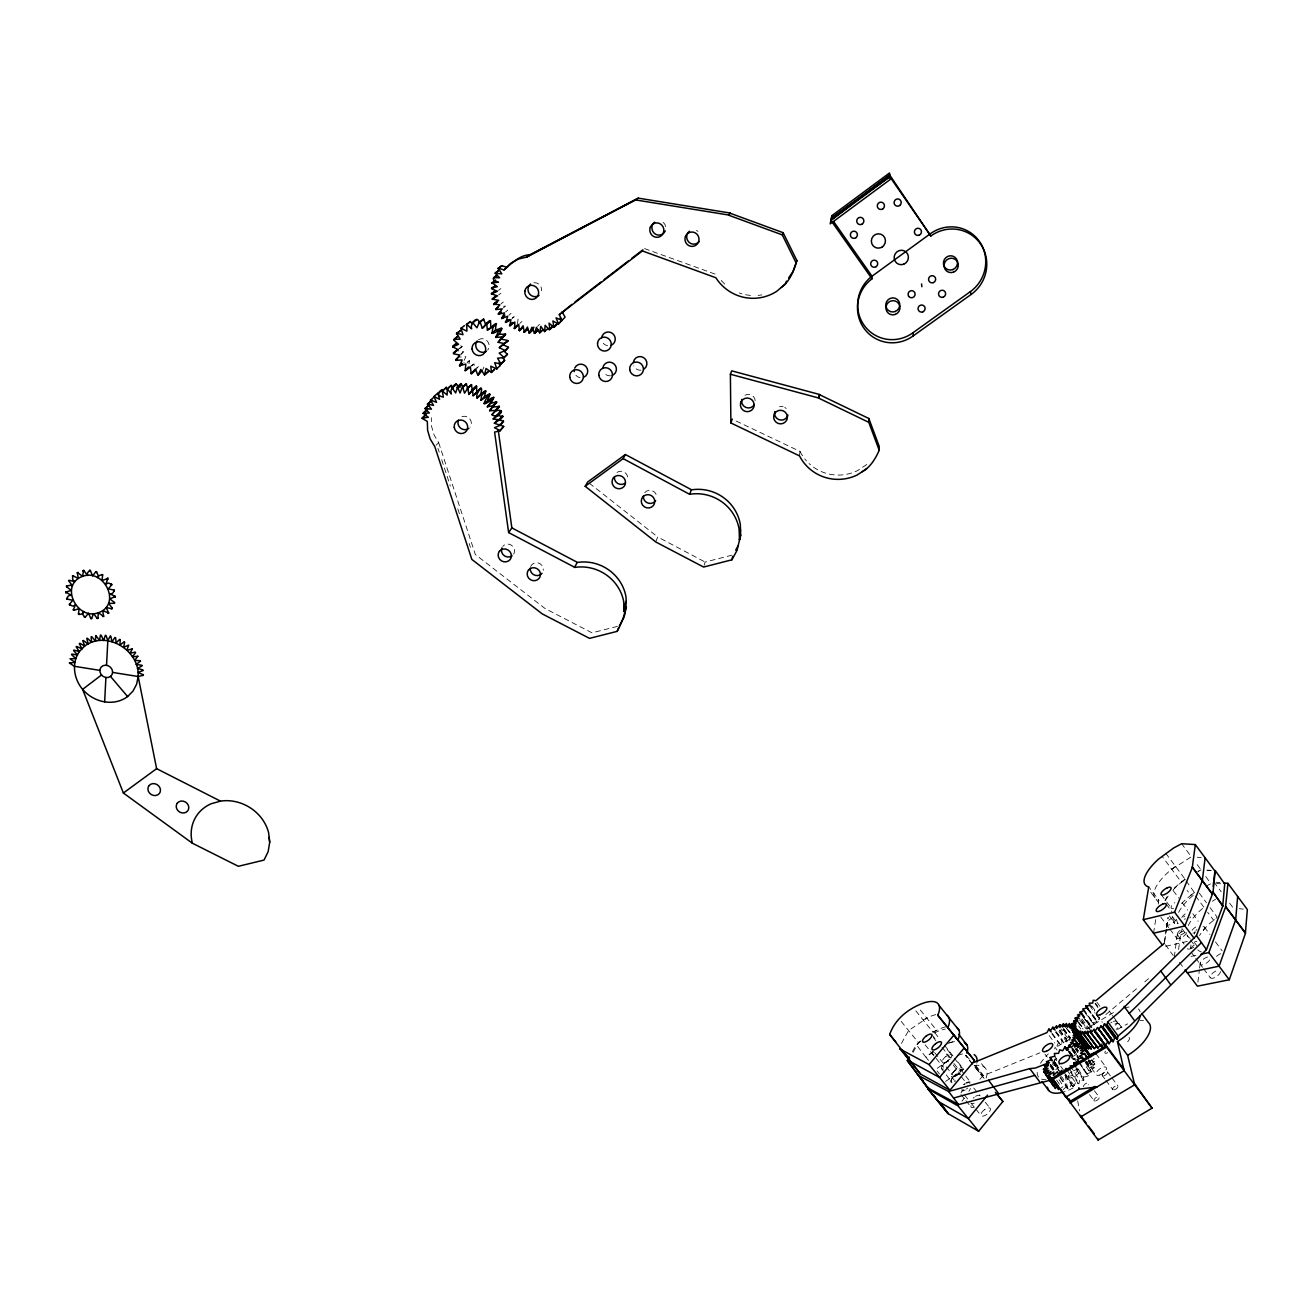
<?xml version="1.0" encoding="UTF-8"?>
<svg xmlns="http://www.w3.org/2000/svg" width="1313" height="1313" viewBox="0 0 1313 1313"><rect width="100%" height="100%" fill="white"/><g stroke="black" fill="none" stroke-linecap="round" stroke-linejoin="round"><path stroke-width="0.75" stroke-dasharray="5 3.75" d="M1079.795 1012.126L1089.806 1026.044L1094.189 1024.435L1083.143 1008.827M1197.899 982.157L1199.36 970.094M1199.606 968.075L1200.591 960.033M1190.448 948.872L1190.973 944.884M1174.282 957.046L1177.728 931.229M517.437 323.72L518.077 319.075M1178.582 949.496L1181.355 929.735M1164.664 941.29L1166.354 929.489M1166.633 927.52L1168.045 917.689M1058.885 1068.011L1054.093 1062.02L1055.045 1058.688L1059.575 1064.761M1164.286 942.8L1166.371 929.095M1166.666 927.126L1168.16 917.327M1153.52 933.215L1155.703 919.625M1158.214 904.099L1158.837 900.209L1148.891 886.964M799.42 455.545L800.093 451.459L732.178 419.159M468.954 363.816L469.512 360.78L463.768 362.782M1067.009 1070.013L1075.56 1082.782L1078.892 1083.717L1079.746 1080.205L1071.211 1067.42M1085.851 1061.281L1090.085 1067.65L1094.123 1067.797L1088.887 1070.686L1084.636 1064.301M1092.695 1060.838L1094.894 1064.301M1081.338 1065.943L1086.655 1073.936L1091.842 1071.95L1085.556 1062.053M1078.203 1069.192L1083.537 1077.185L1088.51 1076.004L1078.958 1061.429M704.113 565.378L705.114 562.046L733.146 554.874M655.778 541.744L657.698 536.968L705.114 562.046M1093.023 1022.614L1096.913 1021.859L1095.813 1019.938L1099.638 1019.265L1099.178 1017.115M481.904 371.694L484.382 366.081M1056.916 1045.952L1058.655 1042.473L1060.215 1044.377L1062.398 1040.7L1063.53 1042.801L1066.468 1039.059L1066.648 1041.833L1070.079 1037.943M464.129 360.369L465.902 356.676L459.747 357.087M1063.94 1072.114L1073.476 1086.606L1075.56 1082.782M1083.537 1077.185L1083.865 1080.222L1079.746 1080.205M913.093 1052.386L918.427 1042.653L921.266 1040.356M901.424 1043.441L908.596 1030.524L926.863 1018.166M912.305 1051.762L916.31 1044.721L923.531 1039.141M513.564 554.184L514.105 553.265A6.696 6.352 34.9 0 0 502.698 546.454M1054.552 1061.741L1059.099 1067.814M530.682 566.51L531.519 565.082A6.663 6.335 32.2 0 1 543.319 570.252M1060.707 1076.397C1066.058 1078.121 1065.762 1096.388 1071.244 1084.735L1062.693 1071.982M475.224 370.332L479.081 365.638L476.701 367.87M961.904 1101.197L964.481 1098.062M979.925 1079.319L982.501 1076.2L974.016 1065.811M1050.433 1064.416L1055.209 1070.292M1091.267 1060.543L1089.15 1063.054L1094.336 1061.249L1090.184 1065.056L1088.05 1061.872M460.715 354.871L463.391 351.818L457.269 350.587M436.08 445.288L438.673 442.629L434.094 434.964L431.583 426.462L431.304 417.715M537.46 326.379L539.495 324.393M1214.312 919.576L1213.606 920.265L1207.599 912.207M1188.265 925.567A36.862 14.738 -34.8 0 1 1200.443 910.286L1204.71 906.676M1171.77 869.288L1191.383 856.815L1181.667 843.717M1063.103 1089.659L1067.124 1085.949M519.817 323.441L521.95 321.472M471.597 366.048L474.009 363.832L474.272 366.951M1050.515 1064.351L1054.749 1070.555L1050.055 1064.449M1054.421 1061.872L1058.967 1067.961M467.067 362.962L469.512 360.78M512.004 318.632L514.204 316.696L510.839 318.583M508.804 315.301L511.02 313.38M460.912 353.968L463.391 351.818M505.603 311.969L507.836 310.065M973.146 1098.144L974.295 1097.159M459.681 348.634L462.176 346.534L457.909 344.433M966.483 1089.051L967.648 1088.067M1105.891 1014.506L1138.535 987.081M1144.755 981.861L1150.959 976.642M503.306 307.948L505.554 306.06L501.484 306.553M501.024 303.91L503.289 302.039M1175.447 866.285L1168.193 872.209A36.994 13.967 -35.1 0 0 1158.657 900.193L1158.837 900.209M1165.731 853.237L1185.147 879.3L1177.892 885.208A36.945 14.213 -35 0 0 1171.787 891.412M1193.172 895.417L1190.793 897.353A36.912 14.492 -34.9 0 0 1178.549 912.601M963.529 1084.719L964.71 1083.767M933.166 1051.697L926.075 1057.408L928.521 1060.412M937.252 1068.306L950.349 1059L944.26 1051.45M945.557 1081.436L963.758 1069.274L956.471 1060.248M498.595 294.982L500.877 293.16M1184.983 879.234L1177.695 885.011A36.977 13.639 -33.7 0 0 1173.838 888.622M1186.164 880.892L1194.387 892.495L1187.116 898.273A36.912 13.885 -33.6 0 0 1181.011 904.296M498.546 290.386L500.827 288.597M1185.147 879.3L1181.47 882.303L1162.038 856.24M932.969 1051.516L925.763 1057.08L916.31 1044.721M1194.387 892.495L1190.694 895.417L1187.165 890.444M1058.82 1089.642L1063.481 1086.311L1058.147 1078.367M1073.476 1086.606L1071.244 1084.735M469.036 367.295L474.009 363.832M1090.085 1067.65L1094.812 1064.4L1091.628 1059.607M1081.961 1013.259L1092.055 1027.045L1087.345 1029.015L1078.383 1016.869M866.777 464.49L857.487 470.645A42.952 42.508 -12.9 0 1 809.054 463.555M1212.408 901.276L1215.575 899.192M458.795 348.733L462.176 346.534M1069.34 1039.24L1060.658 1044.492A30.396 13.13 -36.4 0 0 1054.208 1048.874M1086.704 1028.703L1111.011 1013.981A30.642 13.294 -35.6 0 1 1114.376 1012.06M1072.409 1056.752L1077.612 1053.617M1117.511 1029.523L1120.99 1027.423A30.593 13.507 -35.6 0 1 1127.703 1023.894M1201.083 869.879L1197.866 871.553L1201.083 869.879L1196.241 863.347M915.785 1010.829L932.969 1032.133L936.661 1030.344L919.461 1009.008M1205.941 886.242L1210.783 883.747M923.154 1019.971L930.441 1016.41A35.566 14.066 -39.2 0 1 937.088 1014.309M932.969 1032.133L940.256 1028.604A35.5 14.295 -39.2 0 1 946.919 1026.536M963.758 1069.274L960.049 1071.031L953.993 1063.514M1191.072 948.593L1192.417 947.953A6.056 2.363 -33.9 0 0 1193.763 947.133M1220.696 953.698L1219.383 954.321A5.974 2.478 -35 0 0 1215.805 957.095M934.085 1033.003L938.516 1031.05A35.517 14.279 -37.5 0 1 945.294 1029.08M974.722 1065.434L983.421 1075.61L1039.962 1052.796M617.422 626.383L591.999 632.833L545.092 608.543L475.355 554.529L438.673 442.629M1165.665 946.279L1187.297 941.437M1090.184 1065.056L1094.812 1064.022M1191.055 956.389L1198.982 954.682M1078.465 1083.898L1068.815 1069.504M1072.984 1086.787L1063.317 1072.393M1207.139 870.142L1211.177 870.322M1216.593 883.534L1220.663 883.747M1197.275 857.241L1201.198 857.537M1207.008 870.371L1210.947 870.7M1215.986 882.254L1219.974 882.615M1239.291 908.678L1243.313 909.121M1088.887 1070.686L1091.973 1071.703M644.486 248.584L715.224 274.138M1092.055 1027.045L1089.823 1026.044L1079.729 1012.29M1092.662 1023.057L1082.569 1009.27M589.324 483.217L657.698 536.968M1086.655 1073.936L1088.575 1075.839M966.007 1055.258L969.749 1059.624M972.802 1064.318L965.531 1055.422L985.374 1080.09M984.094 1078.318L975.575 1067.567A35.385 14.755 -39.2 0 0 976.806 1063.743M925.14 1044.82L942.964 1066.829M964.464 1095.058L968.305 1099.785M970.849 1102.936L974.673 1107.647M975.936 1109.222L981.024 1115.492M960.952 1094.566L964.727 1099.227M965.991 1100.77L971.013 1106.974M901.21 1021.399L918.427 1042.653M937.055 1070.948L939.484 1073.936M944.31 1045.148L954.042 1057.244M947.133 1049.382L951.712 1055.061M954.272 1058.245L961.969 1067.781M931.82 1034.66L935.644 1039.404M942.012 1047.282L950.891 1058.294M973.786 1088.034L980.155 1095.912M985.226 1102.214L990.314 1108.5M961.313 1076.726L966.352 1082.962M934.626 1052.566L944.933 1065.303M946.23 1066.895L952.647 1074.838M981.484 1063.711L986.408 1069.816M951.301 1076.414L955.011 1081.272M941.388 1068.519L945.065 1073.312M946.279 1074.92L951.17 1081.321M934.856 1032.74L939.583 1038.944M960.788 1069.553L964.481 1074.411M965.728 1076.036L970.652 1082.519M933.461 1037.582L935.824 1040.684M953.189 1064.941L960.509 1074.543M976.019 1065.861L983.421 1075.61M1179.451 962.363L1183.949 968.338M1089.478 1094.648L1094.123 1100.819M1065.992 1074.723L1075.117 1086.819A30.33 13.343 -36.4 0 1 1061.905 1092.449M1181.913 928.554L1188.035 936.727M1190.481 939.993L1194.157 944.868M1150.861 892.331L1158.558 902.573M1191.301 952.368L1194.666 956.849M1195.798 958.342L1202.527 967.304M1203.644 968.797L1210.356 977.725M1160.807 917.098L1168.734 927.651M1169.867 929.161L1176.661 938.171M1094.451 1090.808L1099.096 1096.979M1173.198 890.641L1178.795 898.141M1182.143 902.622L1187.723 910.073M1161.119 894.563L1165.599 900.537M1166.715 902.031L1171.196 908.005M1166.223 904.083L1171.885 911.649M1194.206 942.176L1197.883 947.083M1095.928 1053.666L1106.17 1067.371M1107.384 1071.851L1110.864 1076.512M1112.029 1078.055L1117.823 1085.818M1102.395 1075.708L1104.725 1078.81M1105.874 1080.353L1112.85 1089.659M1086.146 1061.216L1096.421 1074.904M1050.581 1066.008L1053.978 1070.555M1195.569 896.057L1204.005 907.381M1204.431 927.126L1209.979 934.544M1215.51 941.963L1222.14 950.825M1054.799 1047.019L1057.031 1050.023M1060.707 1066.287L1064.104 1070.834M1054.093 1062.02L1058.639 1068.109M1052.813 1062.348L1060.74 1072.967M1044.935 1054.158L1047.167 1057.146M1199.245 893.07L1206.466 902.77M1210.061 907.611L1217.266 917.278L1210.061 923.17A36.797 14.968 -34.8 0 0 1199.508 935.562M1059.837 1030.147L1066.566 1039.075M1059.607 1030.229L1066.583 1039.223M1059.525 1030.295L1066.074 1039.272M1073.378 1049.497L1077.907 1055.586M1071.9 1048.414L1078.679 1057.539M1058.902 1031.394L1066.648 1041.833M1071.917 1049.99L1078.679 1059.099M1056.21 1031.657L1062.824 1040.569M1055.701 1031.87L1062.315 1040.782M1055.8 1032.379L1063.53 1042.801M1069.57 1051.188L1075.216 1058.902M1069.504 1051.368L1075.035 1059.115M1069.192 1051.615L1076.709 1061.84M1052.353 1033.479L1060.215 1044.377M1051.828 1033.758L1058.442 1042.653M1049.185 1035.563L1054.7 1042.982M1214 882.073L1221.221 891.806M1229.641 903.147L1233.235 908.005M1119.004 1023.795L1122.369 1028.342M1115.443 1019.955L1120.99 1027.423M1067.879 1029.769L1070.095 1032.74L1066.616 1028.358M1066.369 1028.309L1069.849 1032.888M1063.645 1028.621L1070.292 1037.582M1063.546 1029.031L1070.21 1037.992M1063.563 1029.162L1070.193 1038.107L1069.783 1040.864L1060.92 1028.932M1063.12 1029.179L1069.734 1038.107M1062.956 1029.359L1069.586 1038.288M1076.512 1048.234L1078.794 1051.27M1075.019 1048.759L1078.383 1053.305M1078.662 1025.995L1080.911 1029.064M1087.295 1007.399L1096.24 1019.61M1088.165 1009.057L1095.912 1019.807M1088.034 1009.188L1095.846 1020.103M1086.819 1008.072L1096.913 1021.859M1082.962 1008.876L1094.189 1024.435M1081.223 1013.423L1090.184 1025.65M1081.059 1013.521L1090.102 1025.683M1082.06 1018.937L1089.921 1029.655M1080.927 1019.528L1087.656 1028.703M1079.516 1019.856L1086.278 1029.064M1078.843 1022.482L1083.34 1028.604M1078.761 1022.532L1083.176 1028.719M1077.415 1021.301L1083.061 1028.998M1109.058 1010.797L1111.323 1013.899M1112.456 1015.458L1116.969 1021.662A6.138 2.462 -35.2 0 1 1115.492 1025.256M1096.946 1002.262L1100.294 1006.858M1095.518 1003.263L1097.75 1006.316M1095.009 1003.624L1098.357 1008.203M1091.825 1006.037L1095.19 1010.616M1089.134 1003.362L1094.714 1011.01M1096.634 1014.604L1102.296 1022.351M1089.56 1005.495L1095.157 1013.16M1096.273 1014.686L1099.638 1019.265M1165.484 944.786L1173.182 955.519M1172.099 916.277L1177.449 923.778M1169.423 915.932L1174.741 923.384A36.912 13.885 -33.6 0 1 1173.362 917.196M1177.482 934.807L1184.063 944.031M1192.828 913.667L1198.26 921.283M1205.794 876.542L1210.504 883.189M1056.67 1080.107L1060.953 1086.475M1054.815 1056.292L1056.932 1059.443M1051.713 1059.476L1059.115 1070.505M1053.092 1062.365L1058.36 1070.21M1060.641 1077.415L1068.142 1088.592M1060.051 1077.596L1067.551 1088.756M1050.023 1066.008L1053.19 1070.719M1066.944 1048.808L1074.313 1059.837M1068.405 1051.615L1073.657 1059.476M1069.914 1055.028L1073.066 1059.755M1074.543 1065.483L1084.177 1079.893M1076.135 1069.11L1083.635 1080.32M1069.406 1069.127L1079.056 1083.537M1088.772 1059.624L1094.139 1067.666M1088.592 1060.067L1093.91 1068.043M1085.244 1062.512L1091.645 1072.114M1075.692 1048.71L1077.809 1051.877M1072.688 1048.037L1077.94 1055.915M1072.114 1048.217L1078.416 1057.671M1072.065 1049.153L1077.333 1057.047M1078.515 1061.889L1088.132 1076.299M800.093 451.459L800.208 451.803A42.952 42.508 -12.9 0 0 806.461 460.912M437.968 448.389L439.215 452.164M441.693 459.714L450.359 486.138M457.843 508.935L460.371 516.616M469.184 543.516L470.448 547.357M1077.694 1100.868L1079.549 1110.913M1065.204 1075.199L1068.011 1091.087M580.116 377.652A6.893 6.663 51.4 0 1 574.749 373.368M610.512 375.781A6.893 6.696 51.9 0 1 604.259 372.99M607.542 345.664A6.942 6.729 56.3 0 1 602.158 341.331M640.957 370.184A6.893 6.729 53.3 0 1 633.834 365.818M1173.527 908.383A6.007 2.314 -35.3 0 1 1171.098 907.004A6.007 2.314 -35.3 0 1 1174.84 902.638M1165.567 900.406A36.945 14.213 -35 0 1 1169.276 894.498M1190.563 916.95A5.991 2.363 -35.2 0 1 1189.742 917.984M1183.637 916.983A5.991 2.363 -35.2 0 1 1184.868 916.031M1186.575 932.722A6.056 2.413 -35.4 0 1 1181.585 937.58L1180.256 938.221A6.056 2.413 -35.4 0 1 1176.546 937.137A6.056 2.413 -35.4 0 1 1181.651 931.853L1182.98 931.229A6.056 2.413 -35.4 0 1 1185.262 930.704M1176.399 919.166A6.073 2.38 -35.4 0 1 1171.393 924.007L1170.064 924.647A6.073 2.38 -35.4 0 1 1166.371 923.613A6.073 2.38 -35.4 0 1 1171.508 918.345L1172.837 917.705A6.073 2.38 -35.4 0 1 1174.068 917.295M1190.185 938.352A36.862 14.738 -34.8 0 1 1186.542 933.116M1201.379 951.974A36.797 14.968 -34.8 0 1 1197.817 949.759M1220.466 971.538A6.04 2.544 -35.1 0 1 1215.362 977.249L1214.033 977.873A6.04 2.544 -35.1 0 1 1210.209 976.659A6.04 2.544 -35.1 0 1 1215.264 971.357L1216.593 970.734A6.04 2.544 -35.1 0 1 1217.84 970.373M1209.733 959.934A6.04 2.511 -35.2 0 1 1205.268 963.808L1203.939 964.431A6.04 2.511 -35.2 0 1 1200.148 963.266A6.04 2.511 -35.2 0 1 1205.219 957.965L1206.549 957.341A6.04 2.511 -35.2 0 1 1209.683 957.013M1203.102 926.584A5.991 2.396 -35.1 0 1 1204.448 928.586A5.991 2.396 -35.1 0 1 1200.853 932.558M1194.617 933.97A5.991 2.396 -35.1 0 1 1195.109 931.557M1195.913 930.523A5.991 2.396 -35.1 0 1 1196.964 929.506M1178.237 923.663A36.912 14.492 -34.9 0 1 1176.776 920.085M1190.694 948.396A6.056 2.462 -35.2 0 1 1195.142 944.523M933.953 1054.864A5.794 2.347 -39.1 0 1 933.379 1051.746M974.328 1107.204A5.761 2.495 -39.2 0 1 972.277 1103.314M970.274 1088.329A5.761 2.462 -39.2 0 1 968.846 1091.3M961.001 1092.99A5.761 2.462 -39.2 0 1 963.233 1089.872M974.065 1065.647A35.32 14.985 -39.3 0 1 985.489 1079.877M957.653 1055.521A35.385 14.755 -39.2 0 1 964.333 1053.551M974.213 1103.15A5.843 2.528 -39.2 0 1 971.325 1103.412M975.543 1096.339A5.843 2.528 -39.2 0 1 979.679 1095.452M952.04 1082.749A5.777 2.429 -39.2 0 1 953.172 1077.431L954.321 1076.463A5.777 2.429 -39.2 0 1 960.049 1075.166M965.236 1089.888A5.859 2.495 -39.2 0 1 961.855 1090.972M964.119 1084.571A5.859 2.495 -39.2 0 1 965.367 1083.75M966.598 1083.127A5.859 2.495 -39.2 0 1 969.962 1083.291M947.904 1043.425A35.451 14.541 -39.2 0 1 954.567 1041.422M943.571 1069.028A5.794 2.38 -37.5 0 1 943.768 1063.973L944.933 1063.021A5.794 2.38 -37.5 0 1 948.56 1061.249M949.726 1042.85A35.451 14.509 -37.5 0 1 954.764 1041.537M963.43 1089.921A5.859 2.478 -37.4 0 1 961.658 1089.823M965.974 1082.946A5.859 2.478 -37.4 0 1 970.176 1082.076M955.766 1080.878A5.777 2.413 -37.5 0 1 954.518 1081.485M951.63 1081.748A5.777 2.413 -37.5 0 1 953.517 1076.742L954.682 1075.79A5.777 2.413 -37.5 0 1 960.049 1074.116M1056.538 1064.794A6.073 2.675 -36.2 0 1 1053.157 1062.036M1053.945 1060.953A6.073 2.675 -36.2 0 1 1056.194 1058.885M1189.808 948.987A6.056 2.363 -33.9 0 1 1187.362 948.626M1194.928 941.47A6.056 2.363 -33.9 0 1 1196.849 941.437M1195.273 932.509A5.991 2.298 -33.8 0 1 1192.959 933.067M1192.089 930.31A5.991 2.298 -33.8 0 1 1196.488 926.584M1113.408 1021.514A6.138 2.462 -35.2 0 1 1116.986 1021.662M1110.716 1022.942A6.138 2.462 -35.2 0 1 1112.062 1022.121M1164.959 900.554A36.977 13.639 -33.7 0 1 1166.994 896.91M1185.114 932.312A6.073 2.314 -34 0 1 1182.521 934.085L1181.158 934.725A6.073 2.314 -34 0 1 1177.334 933.838A6.073 2.314 -34 0 1 1182.455 928.701M1185.491 918.788A6.007 2.265 -33.9 0 1 1184.244 919.198M1181.831 917.541A6.007 2.265 -33.9 0 1 1186.755 912.912M1083.488 1086.59A3.151 1.411 -36.3 0 1 1086.901 1083.012A3.151 1.411 -36.3 0 1 1088.231 1084.932M1046.018 1079.713A30.396 13.13 -36.4 0 1 1041.554 1079.089M1038.567 1077.07A30.396 13.13 -36.4 0 1 1037.664 1069.57M1040.536 1063.284A30.396 13.13 -36.4 0 1 1048.316 1053.896M1107.745 1052.632A3.053 1.346 -35.8 0 1 1104.922 1052.944A3.053 1.346 -35.8 0 1 1106.465 1050.269M1124.24 1008.007A30.642 13.294 -35.6 0 1 1130.099 1006.923M1138.338 1008.909A30.642 13.294 -35.6 0 1 1140.144 1011.896M1140.094 1020.464A30.593 13.507 -35.6 0 1 1143.475 1020.546M1087.312 1062.135A3.036 1.346 -36.1 0 0 1086.704 1063.596L1086.852 1063.924A3.036 1.346 -36.1 0 0 1089.839 1063.349A3.036 1.346 -36.1 0 0 1091.858 1060.592L1091.71 1060.264A6.188 2.708 -36.1 0 1 1087.755 1061.708M1088.411 1061.085A3.036 1.346 -36.1 0 1 1089.741 1060.297M1078.055 1050.597A3.053 1.313 -36.2 0 1 1076.726 1050.433L1076.594 1050.137A3.053 1.313 -36.2 0 1 1077.202 1048.644M1077.596 1068.273A6.073 2.659 -36.4 0 1 1073.968 1074.411A6.073 2.659 -36.4 0 1 1067.699 1075.035M1129.098 1037.418A6.122 2.692 -35.6 0 1 1124.913 1043.95M1114.901 1024.058A6.122 2.659 -35.6 0 1 1119.349 1024.419A6.122 2.659 -35.6 0 1 1116.116 1029.408M1094.156 1058.36A6.188 2.708 -36.1 0 1 1092.958 1059.41M1055.75 1069.849A30.33 13.343 -36.4 0 1 1058.344 1067.19M1073.279 1070.817A6.237 2.856 -33 0 1 1079.023 1072.409A6.237 2.856 -33 0 1 1070.062 1077.94A6.237 2.856 -33 0 1 1071.9 1071.671M943.407 1067.256A5.794 2.38 -39.1 0 1 945.294 1062.168L946.443 1061.199A5.794 2.38 -39.1 0 1 950.021 1059.361M779.577 406.751A6.844 6.795 18.8 0 1 783.122 406.751M784.764 407.44A6.844 6.795 18.8 0 1 786.192 408.524M744.963 395.262A6.86 6.795 38.9 0 1 755.254 401.187M644.749 492.67A6.746 6.549 31.2 0 1 656.664 497.939M616.979 472.434A6.778 6.565 35.8 0 1 627.696 477.177M750.478 295.409A44.806 43.887 86.1 0 1 739.35 292.947M724.727 284.018A44.806 43.887 86.1 0 1 720.739 279.85M761.852 294.883A44.806 43.887 86.1 0 1 758.077 295.392M663.147 222.406A7.189 6.959 74.1 0 1 665.773 227.215M696.432 230.481A7.172 6.975 77.3 0 1 697.991 231.449M533.866 282.705A7.09 6.795 59.5 0 1 541.662 290.797M461.93 416.681A6.877 6.532 46.3 0 1 470.038 427.234M478.506 339.739A7.008 6.663 53.1 0 1 487.681 350.144M984.438 1109.715L983.289 1110.683A5.826 2.56 -39.2 0 0 981.221 1115.771A5.826 2.56 -39.2 0 0 986.9 1114.294L988.049 1113.309A5.826 2.56 -39.2 0 0 990.117 1108.238A5.826 2.56 -39.2 0 0 984.438 1109.715M945.902 1056.423L944.736 1057.425A5.876 2.413 -39.1 0 0 942.553 1062.398A5.876 2.413 -39.1 0 0 948.167 1060.773L949.348 1059.788A5.876 2.413 -39.1 0 0 951.531 1054.815A5.876 2.413 -39.1 0 0 945.902 1056.423M956.159 1069.127L954.994 1070.111A5.859 2.445 -39.1 0 0 952.844 1075.101A5.859 2.445 -39.1 0 0 958.474 1073.525L959.639 1072.54A5.859 2.445 -39.1 0 0 961.789 1067.535A5.859 2.445 -39.1 0 0 956.159 1069.127M954.863 1070.834L953.665 1071.785A5.859 2.445 -37.4 0 0 951.498 1076.676A5.859 2.445 -37.4 0 0 957.226 1075.15L958.424 1074.182A5.859 2.445 -37.4 0 0 960.591 1069.307A5.859 2.445 -37.4 0 0 954.863 1070.834M1114.294 1089.839A3.151 1.444 -36 0 0 1118.003 1086.146A3.151 1.444 -36 0 0 1113.719 1087.23A3.151 1.444 -36 0 0 1114.294 1089.839M1103.839 1075.872A3.168 1.411 -36 0 0 1107.565 1072.179A3.168 1.411 -36 0 0 1103.281 1073.295A3.168 1.411 -36 0 0 1103.839 1075.872M1095.551 1101A3.151 1.428 -36.3 0 0 1099.26 1097.323A3.151 1.428 -36.3 0 0 1095.009 1098.39A3.151 1.428 -36.3 0 0 1095.551 1101M1099.227 1075.216A6.171 2.757 -36.1 0 0 1106.498 1068.011A6.171 2.757 -36.1 0 0 1098.144 1070.21A6.171 2.757 -36.1 0 0 1099.227 1075.216"/><path stroke-width="1.5" d="M930.819 235.995L889.689 175.023L831.31 218.253L889.837 176.713L930.819 235.995A36.403 35.353 -57.4 0 1 980.516 243.906A36.403 35.353 -57.4 0 1 971.193 294.407L913.372 335.783A35.763 35.123 -57.8 0 1 864.184 328.545A35.763 35.123 -57.8 0 1 871.98 278.816L872.013 276.222L833.64 221.569M868.779 422.326L868.829 418.502L819.361 394.606L818.852 398.216L868.779 422.326L879.201 450.293C875.492 458.697 870.273 467.428 861.935 471.859M740.696 535.113L737.036 550.377L731.883 559.814L703.62 567.052L655.86 542.023L585.171 486.286L587.732 481.953L625.382 454.528L691.623 489.831A42.098 40.933 22.2 0 1 740.302 524.363L740.696 535.113L739.498 539.889L740.499 529.648M1117.429 1038.796L1114.655 1038.058L1104.331 1023.943L1102.969 1027.291L1100.901 1026.027L1098.653 1029.622M76.138 646.784L79.322 651.625C71.329 663.114 73.807 679.051 82.621 689.358L123.373 793.019L192.404 843.241A40.358 35.878 30.2 0 1 211.229 803.72L220.814 801.061A40.358 35.878 30.2 0 1 268.591 832.639L269.707 842.322L268.147 851.677L264.028 860.081L238.375 866.301L192.404 843.241M79.83 643.239L84.705 646.045C106.353 629.912 139.867 650.296 138.16 676.507L156.624 768.663L220.486 801.143M82.817 640.81L84.705 646.045L79.322 651.625L73.905 650.05M86.839 638.397L88.152 644.125L83.31 640.449M95.685 635.952L95.521 641.286L91.697 636.608M106.025 635.476L107.83 640.629L106.55 665.264M104.646 701.848L105.91 677.508M115.675 637.724L116.069 643.009L119.647 639.316M124.669 642.188L123.635 647.342L128.707 645.077L126.819 650.312L132.236 648.967M135.633 652.577L132.383 656.894L138.029 656.237M140.557 661.145L136.125 664.444L141.919 665.264M1086.081 1048.217L1075.839 1034.152L1078.728 1030.639L1074.264 1033.364L1084.522 1047.298L1074.034 1033.216L1077.563 1029.54L1072.869 1032.1M132.4 648.737L130.003 653.3L135.206 652.069M120.271 639.595L119.86 645.175L124.111 641.794M1091.513 1046.609L1088.411 1048.824L1078.071 1034.775L1080.681 1031.082L1075.823 1034.299L1086.196 1048.283M1072.852 1032.1L1076.397 1028.424L1071.868 1030.311L1076.102 1026.75L1071.572 1028.292L1075.807 1025.059L1071.753 1026.06L1076.397 1022.909L1072.442 1023.582L1076.988 1020.775L1073.591 1021.137L1078.4 1018.314L1075.183 1018.281L1079.811 1015.868L1077.464 1014.998L1081.961 1013.259L1079.86 1012.06L1084.095 1010.665L1082.7 1009.04L1086.819 1008.072L1085.753 1006.201L1089.56 1005.495L1089.33 1003.116L1092.695 1003.116L1093.204 1000.227L1095.83 1000.719L1164.385 943.259M1091.103 1048.972L1080.73 1034.907L1082.634 1031.542L1078.186 1034.841M1227.95 883.354L1225.603 906.594L1245.38 933.231L1247.35 909.564L1227.95 883.354L1223.962 882.976M458.368 387.68C456.727 378.554 448.882 390.306 451.377 393.982L447.241 388.845L447.142 395.016L442.284 390.995L443.367 397.15C429.663 394.277 450.868 384.315 437.902 393.572L439.592 399.283L433.947 396.493L436.556 402.352L430.434 400.038L433.536 405.405L427.496 403.944L431.435 409.196L425.035 408.425L429.351 412.988L423.246 413.332L428.333 417.239L422.08 418.256L427.332 421.473L427.611 430.319L430.155 438.887L434.784 446.617L471.843 559.42L542.203 613.877L589.521 638.364L617.143 631.372C623.019 620.704 627.384 608.411 625.874 596.184A41.589 39.62 27.2 0 0 577.49 562.424L511.857 527.892L498.251 430.237M83.146 570.597C83.687 573.732 84.36 564.951 82.621 576.341C59.052 584.662 76.86 620.786 98.377 612.744C122.043 604.456 104.187 568.184 82.621 576.341C75.35 570.63 78.025 573.962 77.976 572.353M1222.731 905.888L1224.717 883.977L1215.231 870.503L1213.048 892.2L1222.731 905.888L1213.048 892.2M1101.591 1046.789L1090.742 1032.871L1090.988 1030.098L1087.312 1033.971L1097.881 1047.905L1087.574 1033.823M1237.667 896.484L1235.681 919.757L1219.088 966.187L1187.329 972.802M97.884 618.308L96.932 618.095L97.835 618.407L98.377 612.744L103.694 616.454L102.693 610.66C113.706 614.845 106.09 612.039 108.158 613.434M423.311 413.447L427.365 409.229M437.869 393.03L434.357 396.181M66.684 598.515C68.407 600.32 65.601 594.773 71.378 595.363C63.172 590.555 67.16 592.475 65.814 592.754M68.571 580.707L72.412 585.729C68.752 584.236 66.11 587.42 66.421 585.943M73.282 609.839L74.185 610.184L73.282 609.856L75.465 604.768C72.248 608.493 69.179 602.634 69.638 605.08M72.297 576.079C74.513 575.209 70.196 579.41 74.808 581.643L68.933 580.264M517.256 325.378L514.598 328.562L518.733 324.426L519.406 330.728L523.083 325.755L524.33 332.304L527.449 327.085L529.27 333.157L531.946 327.232L534.572 333.354L536.443 327.38L539.725 332.829L540.775 326.346L544.632 331.615L545.125 325.296L549.326 329.711L549.917 329.12M78.911 614.599C78.009 612.794 81.849 616.733 83.572 611.415C80.585 615.551 86.707 617.077 84.409 617.225M89.547 570.236C92.107 570.63 85.837 571.319 87.495 575.471L83.835 570.482M85.312 617.176L84.36 616.847M90.663 618.341L91.631 618.423M96.604 571.664C94.339 571.155 100.051 574.634 97.507 577.654C99.164 573.6 104.269 575.488 102.069 574.438M491.932 414.629L495.346 410.92C508.492 407.769 496.79 419.536 491.932 414.629L496.035 410.395L489.634 410.723L493.311 405.651L487.336 406.817C495.805 396.083 495.51 394.294 484.12 403.583C486.86 405.372 500.466 390.207 489.733 401.269M489.634 410.723L496.642 401.926L490.783 403.157L487.336 406.817M493.064 407.046L499.285 406.406L495.346 410.92M501.385 411.691L493.163 418.945L499.383 419.881L494.394 423.262L500.286 425.281L494.492 427.693L500.269 430.697L494.591 432.108L508.64 532.586L574.864 567.397A41.95 39.932 27 0 1 623.691 601.436L624.282 611.973L623.987 606.622L626.17 601.338M107.879 579.23C104.843 581.889 110.981 571.615 105.647 584.367C109.521 580.609 111.507 586.386 111.621 584.088M502.813 416.631L496.56 415.187M1213.163 886.373L1214.902 871.028L1195.306 844.571L1181.667 843.717L1173.641 847.985L1158.46 859.162A37.059 13.721 -35.2 0 0 1148.727 886.948L1143.295 919.674L1162.563 945.212M495.017 286.086L491.522 288.105L497.348 286.661L492.145 282.837L498.464 282.229C484.776 279.374 504.701 271.069 493.327 278.143M497.414 301.875L493.639 304.107L498.677 300.365L492.227 299.151L497.463 295.885L491.489 293.866L497.397 291.273L491.538 288.729L495.034 286.103M492.162 283.46L495.707 280.161L492.03 283.034M505.817 322.456L507.688 316.269L501.664 318.468L504.471 312.921L498.464 314.168L502.19 308.883L495.904 309.573L499.892 304.829L493.639 304.107M495.165 291.437L491.522 293.521M493.622 277.601L499.596 277.798L495.264 273.252L499.022 270.199M497.085 301.432L493.639 304.337M490.159 401.827L493.54 397.872M493.606 398.085L490.783 403.157M509.149 319.519L505.817 322.456L510.905 319.601L509.854 325.821L514.827 322.013L514.598 328.562M518.75 330.334L522.623 327.725M1205.121 857.816L1202.331 880.629L1184.884 925.96L1153.52 933.215M78.435 614.189L79.141 608.576L73.791 610.381M477.029 398.02C474.929 393.752 484.727 380.852 480.574 394.442L477.029 398.02L485.761 390.946L484.431 396.756L480.919 400.35L481.773 394.277M571.828 304.403L559.272 314.71L562.161 320.454L556.088 317.861L558.468 324.081L552.904 320.979L553.938 327.265L549.015 323.146L549.966 329.448L552.904 326.428L549.228 329.629L552.904 326.461M558.041 324.18L561.455 320.93L560.224 317.877M102.693 574.848L101.971 580.527L107.354 578.688M1192.335 867.171L1212.309 894.055L1192.335 867.171L1195.306 844.571M818.852 398.216L819.64 394.507L731.686 370.84L730.389 374.254L730.881 422.967L799.535 455.906A43.329 42.869 -11.8 0 0 857.323 474.912L866.695 468.708M479.606 323.49C477.834 313.758 469.545 324.295 471.662 328.808L466.722 324.393L466.919 331.139L460.847 328.25L462.997 334.667L456.563 333.338L460.157 339.148L453.921 339.361L457.712 336.276L453.691 340.083L458.614 344.285L452.673 346.878M468.462 367.016L465.212 370.66L470.382 367.148L471.203 373.745L475.503 368.969L477.834 375.19L480.853 369.429L484.53 374.862L486.056 368.461L491.472 372.482M1060.248 1024.698L1059.821 1027.439L1063.382 1023.828L1062.529 1027.127L1066.533 1023.467L1065.27 1026.815L1069.635 1023.484L1067.403 1027.209L1071.835 1023.976M456.333 343.349L452.722 346.123M460.19 330.794L456.826 333.223M456.497 343.743L452.69 346.895L458.434 349.701L453.297 353.033L457.088 349.849L453.477 353.804L459.665 355.035L455.956 360.336M464.425 325.624L460.682 328.627M494.41 369.462L491.489 372.465L490.783 366.163L496.823 369.019L494.722 362.667L501.008 364.062L497.561 358.203L504.11 357.563L499.153 353.099L505.193 350.62L499.35 347.682L507.95 340.789L504.356 343.563L498.152 342.316L502.042 337.047M499.843 365.802L499.252 362.339M498.152 342.316L505.587 334.175L499.071 334.323L495.641 337.392L501.894 336.965L505.407 333.978M502.797 357.579L504.619 360.468L500.86 364.111M499.071 334.323C506.358 321.357 497.414 333.617 491.981 333.223L493.081 326.855L487.418 330.105L486.614 323.425L482.281 328.266L480.181 322.145L483.627 319.108L479.409 322.079L476.898 327.823L472.68 322.407M491.981 333.223L495.444 330.187L496.101 323.572M69.852 662.934L75.054 662.409L70.049 658.798L75.777 658.519L71.624 654.695M100.445 635.197L99.476 640.367L95.849 635.508M143.347 675.309L138.16 676.507L136.618 684.237L133.007 691.081L127.607 696.563A33.317 29.559 37.9 0 1 82.621 689.358L101.495 674.997M626.449 606.639L624.233 616.782L619.375 625.891M1222.895 905.724L1206.45 949.627L1130.083 1025.781L1118.085 1035.99L1117.396 1038.895L1107.072 1024.632M468.167 389.616L466.164 383.708L462.176 387.335L460.075 393.047L457.564 387.138L455.627 392.932L451.984 387.729M459.829 387.532L461.191 383.593L463.177 388.074M1213.212 892.036L1196.455 935.611L1119.776 1011.65L1107.762 1021.859L1106.941 1024.879L1104.331 1023.943M66.668 586.763L66.897 585.861M731.883 559.814L732.72 556.515M1045.608 1072.426L1043.408 1069.258L1048.02 1068.273L1043.851 1071.999L1048.972 1070.276L1045.969 1074.264M1052.025 1060.789L1050.055 1057.408L1054.815 1056.292L1054.388 1053.502L1058.557 1053.321L1059.772 1049.776L1062.693 1050.761L1064.958 1046.953L1066.944 1048.808L1070.128 1044.984L1071.014 1047.561L1075.396 1043.802L1077.612 1047.019M114.707 602.765L109.816 598.761C120.451 594.805 112.13 597.317 115.265 597.12M1048.644 1064.892L1046.51 1061.692L1051.713 1059.476L1049.924 1057.654M1075.511 1043.868L1074.641 1047.134L1079.384 1043.786L1077.579 1047.544L1082.848 1044.853L1079.631 1048.775L1084.801 1046.871L1080.648 1050.728L1085.359 1049.711L1080.533 1053.305L1084.357 1053.666M1097.799 1047.971L1087.115 1033.922L1087.886 1031.033L1083.832 1034.677L1094.09 1048.644M796.17 263.027L796.893 260.581L783.122 232.68L730.028 213.182L728.682 215.201L782.269 234.879L796.17 263.027C793.397 272.168 789.195 281.901 781.137 287.547M786.438 281.097L785.617 283.723L776.804 291.256A45.216 44.297 85.7 0 1 715.848 277.749L642.352 250.914L559.272 314.71M1078.597 1044.705L1075.232 1040.142L1070.505 1042.686L1073.394 1043.244L1075.626 1046.51M1075.265 1040.241L1071.687 1040.126L1076.627 1037.221L1084.489 1047.84L1076.545 1037.172L1072.869 1037.565L1077.3 1034.759M105.335 635.279L103.645 640.498L101.085 635.147M730.881 422.967L732.178 419.159M1185.081 969.815L1197.407 986.178L1229.28 979.777L1245.561 933.051L1225.603 906.594M796.893 260.581L792.986 271.545L788.621 277.913M1229.28 979.777L1208.863 952.549L1225.784 906.413M585.171 486.286L623.15 458.631L689.637 494.328L691.278 489.93M1103.035 1027.209L1113.309 1041.439L1114.655 1038.058M532.602 330.121L533.931 327.134M466.542 383.938L462.783 387.335L464.507 393.161L467.888 388.139L468.823 394.425L476.603 386.301L476.717 392.127L473.123 395.689L472.467 389.485L468.823 394.425M782.269 234.879L783.122 232.68M91.565 618.653L93.535 613.581L97.293 618.587M1143.295 919.674L1174.561 912.19L1192.499 866.99M728.682 215.201L730.307 213.051L638.331 198.148L530.14 254.64C519.16 255.329 511.775 263.289 504.028 269.92L498.136 268.147L501.812 273.859L495.264 273.252L498.727 270.511M548.095 328.398L544.534 331.565M509.428 325.247L511.676 323.179M617.143 631.372L618.636 627.712M495.969 410.608L499.416 406.718M114.395 590.752C113.066 588.897 115.052 594.494 109.701 593.804L115.249 596.414M484.12 403.583C484.513 399.989 494.213 386.728 487.615 399.956M787.964 415.105L787.291 416.73A6.844 6.795 18.8 0 1 774.752 411.56M1083.783 1034.66L1085.26 1031.279L1081.009 1034.907M469.89 321.783L472.926 323.638M465.212 370.66L465.852 364.062L459.534 365.671L462.192 359.943L455.988 360.353M495.641 337.392L498.366 331.762L501.763 328.742M107.83 640.629L110.259 635.984M574.52 567.495L577.146 562.506M1063.94 1072.114L1065.926 1068.405L1068.815 1069.504M623.15 458.631L625.382 454.528M735.69 550.196L738.251 545.502M1097.504 1027.587L1107.827 1041.685L1105.316 1045.411L1104.43 1043.228L1101.591 1046.773L1091.169 1032.757L1094.123 1029.146L1095.042 1031.23L1097.504 1027.587L1109.255 1043.622L1111.225 1040.142L1100.901 1026.027M1053.486 1086.146L1043.917 1071.917M947.74 1027.833L947.855 1027.619A35.566 14.066 -39.2 0 0 946.739 1015.064M900.045 1048.906L920.315 1073.788L889.672 1034.431C894.875 1019.906 906.676 1009.943 920.594 1004.166A35.632 13.836 -39.2 0 1 937.81 1015.13L957.866 1040.077A35.5 14.295 -39.2 0 0 956.635 1027.39M1051.746 1079.811L958.605 1104.578L927.864 1087.968L907.299 1060.576L909.302 1057.047M1053.453 1075.331L1053.863 1072.015L1048.792 1075.347L1050.958 1071.556L1045.985 1074.264L1055.586 1088.543L1045.706 1074.083M111.687 608.772L112.262 608.067M655.63 500.532L655.318 501.057A6.746 6.549 31.2 0 1 643.403 495.789M508.64 532.586L511.857 527.892M115.019 637.379L111.95 641.827L110.866 636.247M69.294 662.917L74.316 666.282L99.854 670.369M137.668 656.336L134.747 660.488L140.343 660.702M142.936 669.942L137.52 668.399L142.067 665.904M473.123 395.689L481.297 388.271M500.171 425.576L503.552 421.26L497.791 419.471M543.057 329.678L539.413 332.681M95.98 571.549L92.567 575.931L90.318 570.4M85.099 617.438L88.496 613.138L90.909 618.768M948.019 1113.588L927.996 1088.986L948.019 1113.588L978.645 1131.264L1002.869 1101.492L996.518 1093.598M78.468 613.844L79.338 614.402M487.123 323.687L490.422 320.749M987.573 1095.124L968.354 1118.594L938.024 1101.312L933.773 1095.091M920.118 1073.853L949.939 1090.25L974.525 1060.641L953.96 1035.038L929.095 1064.564L899.865 1048.956M1085.277 1050.039L1089.495 1056.423M1059.804 1024.698L1056.702 1028.424L1056.637 1025.699L1053.584 1029.408L1052.895 1027.209L1055.11 1030.18M964.267 1047.872L939.55 1077.431L910.007 1061.429L901.982 1049.94M69.294 604.456L72.822 600.254L66.947 599.073M111.851 584.679L108.273 588.897L114.182 590.079M505.078 351.244L508.443 347.321L502.731 344.515L499.35 347.682M500.187 430.762L503.716 426.544L499.301 424.46M1074.182 1024.944L1070.948 1028.686L1074.067 1026.914M500.237 430.09L503.667 426.331M500.056 424.903L503.486 421.178M499.383 419.881L502.731 416.123L499.301 419.815M499.514 420.193L502.846 416.319M499.4 420.488L502.846 416.533M498.973 419.766L502.321 415.991M494.394 423.262L496.659 420.734M501.221 411.1L497.545 414.76L500.91 411.051M1097.898 1047.889L1101.312 1044.163M495.69 409.968L499.071 406.291L495.904 410.099M496.019 410.28L499.35 406.505M493.36 405.996L496.757 402.352M493.048 405.454L496.347 401.794M493.475 397.79L489.946 401.335M558.599 323.753L561.455 320.799M561.833 320.585L565.099 317.106L562.128 311.838M553.938 327.265L557.369 323.868L554.152 327.265M480.919 400.35L489.913 394.277M553.659 327.052L556.843 324.278M482.314 394.721L485.826 391.159M504.028 269.92L510.38 263.552L518.192 259.153L526.956 257.003L638.331 198.148M540.103 332.599L543.139 329.579M480.558 388.254L477.751 391.799M534.276 333.207L537.329 330.154M496.429 369.15L500.384 365.309M501.271 363.471L504.652 360.336M1129.229 1013.39L1201.461 942.636M473.008 389.813L476.603 386.301M491.965 371.661L494.262 369.413M503.946 357.924L507.442 354.329L503.732 350.932M529.697 333.042L532.815 330.006M472.352 389.534L475.946 386.022M485.121 374.648L488.617 371.267L484.382 374.779M504.044 357.284L507.425 354.198M529.073 333.042L532.126 329.908M467.182 388.32L471.433 384.578L472.45 390.88M467.97 388.254L471.613 384.758M524.527 332.189L527.695 329.169L523.838 332.058M1084.21 1034.529L1094.451 1048.627L1096.962 1046.231M478.359 375.075L481.165 371.645M505.095 350.489L508.426 347.305M882.451 246.795L883.813 245.498A7.205 7.041 -69.1 0 0 880.81 234.19A7.205 7.041 -69.1 0 0 871.34 241.1A7.205 7.041 -69.1 0 0 880.826 247.681L882.517 246.729M519.423 330.728L522.64 327.708M471.613 373.713L475.224 370.332L470.891 373.45M457.663 387.22L461.388 383.741M424.887 415.942L422.294 418.519M456.973 387.286L460.715 383.79M422.294 417.764L426.315 414.022M427.25 409.525L423.229 413.218L427.546 409.114M452.394 387.63L456.054 384.118M425.1 408.753L429.105 405.093M446.962 389.14L451.065 385.333L453.28 387.909M447.585 388.894L451.409 385.398M513.957 328.25L517.207 325.263M1053.469 1075.331L1057.507 1071.621L1058.376 1074.313L1061.626 1070.39L1063.317 1072.393M502.255 337.671L505.603 334.602M425.346 408.13L429.351 404.47M1076.43 1037.533L1083.159 1046.658M427.447 404.158L431.846 400.104M427.48 404.289L431.452 400.629M442.284 391.011L446.535 387.171L442.908 390.749M430.451 400.268L434.406 396.674M509.986 325.805L512.726 322.522M460.042 366.097L462.521 363.882M459.517 365.506L462.012 363.307M505.259 321.997L507.491 320.044M455.627 359.647L459.386 356.397M492.654 326.543L495.937 323.589L487.418 330.105M502.009 318.616L504.258 316.679M493.13 327.003L496.593 324.032M501.55 318.041L504.931 315.136M1112.915 1041.652L1102.493 1027.505L1113.309 1041.439M486.926 323.72L490.438 320.766L490.914 327.101M498.398 314.086L500.614 312.067M498.546 314.25L500.729 312.264M482.281 328.266L484.645 326.281M498.776 314.316L500.926 312.379M486.204 323.458L489.716 320.52M498.333 313.856L500.63 311.821M495.74 308.965L498.021 307.078M473.337 322.391L476.964 319.453M493.754 304.534L497.135 301.662M493.951 304.665L497.299 301.826M466.87 324.426L470.546 321.472M456.415 333.863L460.19 330.827M466.197 324.771L469.89 321.8M492.457 299.446L495.805 295.999L492.342 298.724M480.574 394.442L485.268 390.749M581.216 228.675L583.924 226.558M491.472 293.751L494.968 290.944M491.522 293.964L494.968 291.174M491.702 294.145L495.083 291.371M871.98 278.816L830.899 220.321L889.689 175.023M575.045 301.908L600.894 282.065M604.111 279.587L628.336 260.992M631.569 258.497L642.878 249.815M492.03 283.263L495.493 280.539M526.956 257.003L530.14 254.64M830.899 220.321L889.837 176.713M123.373 793.019L156.624 768.663M495.313 272.923L499.038 270.199M493.163 418.945L498.021 415.417M921.562 283.985L921.874 286.726M507.409 267.442L501.681 265.669L498.464 268.213M497.84 268.705L501.894 265.735M1074.986 1040.569L1078.367 1045.115M913.027 332.698L970.307 291.667A36.075 35.024 -57.8 0 0 979.531 241.608A36.075 35.024 -57.8 0 0 930.293 233.78L872.013 276.222A35.451 34.811 -58.4 0 0 864.282 325.509A35.451 34.811 -58.4 0 0 913.027 332.698L913.372 335.783M1074.543 1065.483L1073.936 1062.808L1078.941 1061.511L1077.07 1059.558L1082.372 1057.392L1079.319 1056.325L1084.341 1053.666L1086.475 1056.867M1113.161 1041.554L1102.969 1027.291M502.731 344.515L507.868 341.199M1073.919 1024.813L1069.537 1027.619L1071.999 1023.91M1134.317 1083.291L1152.092 1108.156L1098.111 1140.029L1052.205 1078.186L1106.235 1045.64L1123.813 1069.209M1052.452 1079.68L1106.564 1047.101L1106.235 1045.64M1097.044 1086.918L1079.155 1089.15L1065.713 1097.192L1061.035 1089.856L1061.298 1091.366M1095.058 1086.409L1069.849 1101.492L1065.45 1095.682M484.431 396.756L489.372 393.949M528.548 255.822L637.232 199.084M77.336 572.944L78.222 572.665M102.89 616.601L103.645 616.092M1048.299 1062.972L1035.218 1068.093L1029.769 1068.601L948.593 1091.513L918.132 1075.298M973.557 1062.611L1046.97 1032.592L1048.89 1029.047L1051.253 1032.002M1068.536 1045.427L1073.427 1043.277M143.051 670.582L137.832 672.453L143.462 674.784M495.444 330.187L501.238 328.152M111.129 584.055L111.638 584.925M69.901 605.112L69.491 604.21M1069.356 1047.314L1066.55 1048.184L1068.437 1049.661M65.798 592.048L71.23 590.407L66.454 586.616M689.637 494.328L689.981 494.23A42.476 41.261 22 0 1 739.104 529.057L739.498 539.889M953.599 1098.045L1034.874 1075.38M1073.197 1035.366L1076.004 1034.71M1052.845 1027.193L1050.269 1031L1049.038 1029.031M1200.952 954.256L1208.863 952.549M1106.531 1025.092L1116.969 1039.24M83.113 570.942L84.048 570.778M96.949 618.226L97.884 618.062M113.821 590.013L114.1 590.948M67.012 598.203L67.291 599.155M114.789 596.266L114.937 597.218M114.231 602.372L114.116 603.307M114.477 603.291L108.618 603.422L112.393 608.28M1046.527 1061.741L1049.448 1062.677L1044.409 1065.385L1048.201 1065.68L1043.408 1069.258M1070.128 1065.828L1074.001 1065.91M1108.861 1043.769L1107.827 1041.685M89.415 570.564L90.384 570.646M112.606 672.42L138.16 676.507M636.132 200.019L728.961 215.069M71.772 654.055L77.549 655.072L73.561 650.542M501.55 339.214L507.704 340.444M66.027 592.869L66.126 591.95M112.048 608.855L106.189 607.492L108.651 612.99M730.389 374.254L819.148 398.118M95.783 571.812L96.735 572.14M1087.509 1048.02L1085.162 1045.361M76.515 646.406L82.013 648.835L79.256 643.583M72.806 575.636L78.304 578.442L77.27 572.599M927.996 1088.986L958.03 1105.874L978.645 1131.264M87.38 638.266L91.582 642.205L91.106 636.821M1111.225 1040.142L1112.85 1041.652M110.522 676.441A6.663 5.909 37.9 0 0 108.191 665.74A6.663 5.909 37.9 0 0 99.985 671.977A6.663 5.909 37.9 0 0 110.522 676.441L127.607 696.563M937.695 1015.343L974.525 1060.641M995.369 1092.318L1002.869 1101.492M889.672 1034.431L895.893 1042.079M905.822 1054.29L909.548 1058.869M923.433 1081.288L917.278 1073.722L928.176 1088.937M929.095 1064.564L949.939 1090.25M939.107 1005.495L958.999 1030.278M907.299 1060.576L928.045 1087.919M948.593 1091.513L958.605 1104.578M1041.964 1081.535L1048.759 1090.479M988.525 1080.238L998.619 1093.548M1052.205 1078.186L1057.72 1085.474M1086.179 1123.075L1080.369 1115.394L1080.648 1116.936L1134.678 1084.801L1127.637 1055.34L1117.412 1041.57A30.642 13.294 -35.6 0 0 1140.176 1015.967M1088.51 1126.16L1094.32 1133.841M958.818 1034.365L967.172 1045.378M1029.769 1068.601L1039.945 1082.142M1174.561 912.19L1194.026 938.155M1106.564 1047.101L1152.092 1108.156M1080.665 1039.305L1082.913 1042.341M1063.464 1023.795L1065.877 1026.832M1141.703 1013.455L1148.399 1022.548A30.593 13.507 -35.6 0 1 1127.637 1055.34M1080.73 1034.857L1091.152 1048.972M1078.433 1034.742L1088.723 1048.742M1072.754 1031.887L1075.15 1035.186M1086.097 1005.906L1088.329 1008.958M1088.083 1009.123L1085.933 1006.004L1088.017 1009.402M1099.047 1029.343L1109.387 1043.474M1096.404 1032.281L1102.149 1040.109M1095.058 1031.214L1105.398 1045.345M1094.796 1031.394L1105.316 1045.411M1094.533 1031.427L1105.054 1045.542M1077.71 1020.94L1075.462 1017.887L1077.563 1021.071M1075.249 1018.067L1077.448 1021.333M1107.762 1021.859L1118.085 1035.99M1124.092 1006.316L1134.366 1020.431M1160.544 970.701L1170.687 984.766M941.454 1104.151L948.216 1113.539M928.242 1087.361L930.457 1090.463M1196.455 935.611L1206.45 949.627M1044.344 1065.713L1046.461 1068.864M1049.202 1075.331L1058.82 1089.642L1048.792 1075.265M1065.253 1046.888L1067.354 1050.039M1064.662 1047.167L1066.763 1050.318M1073.936 1062.808L1076.069 1065.992M1082.552 1044.82L1090.217 1056.112M1085.277 1049.678L1089.511 1056.062M1084.522 1053.239L1087.706 1058.032M1082.372 1057.244L1084.489 1060.444M1082.043 1057.704L1084.177 1060.904M1084.604 1046.822L1091.087 1056.637M868.829 418.502L879.168 446.223L879.201 450.293M483.742 319.207L485.826 325.279M269.149 837.399L269.707 842.322M970.307 291.667L971.193 294.407M1117.412 1041.57L1124.158 1070.702L1070.111 1103.018L1069.406 1099.047M1097.816 1138.453L1098.111 1140.029M1078.876 1087.64L1079.155 1089.15M574.733 368.149A6.893 6.663 51.4 0 1 585.746 366.261A6.893 6.663 51.4 0 1 583.579 377.307M574.29 371.628A6.893 6.663 51.4 0 1 574.273 369.856M602.93 367.919A6.893 6.696 51.9 0 1 609.347 362.175A6.893 6.696 51.9 0 1 616.24 367.706A6.893 6.696 51.9 0 1 612.219 375.37M601.699 337.802A6.942 6.729 56.3 0 1 608.149 332.008A6.942 6.729 56.3 0 1 615.091 337.589A6.942 6.729 56.3 0 1 611.037 345.303M633.391 362.306A6.893 6.729 53.3 0 1 643.551 357.563A6.893 6.729 53.3 0 1 644.223 368.937M974.148 1054.602A35.385 14.755 -39.2 0 1 977.085 1062.004M964.316 1042.374A35.451 14.541 -39.2 0 1 966.713 1045.312M964.71 1042.506A35.451 14.509 -37.5 0 1 966.86 1053.157M1089.134 1055.488A6.188 2.708 -36.1 0 1 1095.928 1053.666M1061.905 1092.449A30.33 13.343 -36.4 0 1 1047.397 1087.197M754.368 404.585A6.86 6.795 38.9 0 1 741.812 399.398M625.119 483.217A6.778 6.565 35.8 0 1 614.402 476.75M665.264 230.891A7.189 6.959 74.1 0 1 651.937 226.87L652.413 225.065A7.189 6.959 74.1 0 1 654.645 222.176M699.14 241.526A7.172 6.975 77.3 0 1 686.748 235.913L687.241 234.108A7.172 6.975 77.3 0 1 689.489 231.236M539.069 295.359A7.09 6.795 59.5 0 1 529.434 293.8A7.09 6.795 59.5 0 1 530.6 284.018M512.07 555.842A6.696 6.352 34.9 0 1 501.861 547.898M542.039 573.272A6.663 6.335 32.2 0 1 530.255 568.119M468.823 428.432A6.877 6.532 46.3 0 1 458.385 420.209M486.384 351.31A7.008 6.663 53.1 0 1 477.21 340.904M831.802 215.726L830.193 223.867L890.066 179.586L889.525 172.971L831.802 215.726M650.345 227.182L649.853 229.004A7.254 7.025 73.7 0 0 663.311 233.058L663.804 231.252A7.254 7.025 73.7 0 0 650.345 227.182M685.501 236.324L685.009 238.129A7.222 7.041 76.9 0 0 698.45 242.183L698.959 240.377A7.222 7.041 76.9 0 0 685.501 236.324M741.271 401.401L740.598 403.058A6.926 6.86 37.4 0 0 753.268 408.294L753.941 406.636A6.926 6.86 37.4 0 0 741.271 401.401M774.522 413.661L773.849 415.318A6.91 6.86 18.2 0 0 786.487 420.537L787.176 418.88A6.91 6.86 18.2 0 0 774.522 413.661M148.927 785.765L148.221 787.078A6.499 5.744 33.2 0 0 159.415 793.446L160.137 792.133A6.499 5.744 33.2 0 0 148.927 785.765M177.288 803.195L176.566 804.508A6.467 5.744 32.1 0 0 187.726 810.843L188.448 809.547A6.467 5.744 32.1 0 0 177.288 803.195M499.432 551.296L498.579 552.74A6.762 6.401 34.7 0 0 510.084 559.584L510.938 558.156A6.762 6.401 34.7 0 0 499.432 551.296M528.499 570.072L527.645 571.516A6.729 6.384 32 0 0 539.118 578.344L539.971 576.899A6.729 6.384 32 0 0 528.499 570.072M613.417 477.883L612.531 479.36A6.844 6.614 35.5 0 0 624.135 486.368L625.021 484.891A6.844 6.614 35.5 0 0 613.417 477.883M642.697 497.085L641.811 498.563A6.811 6.614 30.9 0 0 653.365 505.554L654.251 504.077A6.811 6.614 30.9 0 0 642.697 497.085M538.018 330.105L534.572 333.354L538.018 330.105M456.268 384.184L452.493 387.68L456.366 384.266M935.611 1043.687L934.446 1044.688A5.892 2.363 -39.1 0 0 932.23 1049.629A5.892 2.363 -39.1 0 0 937.843 1047.971L939.008 1046.986A5.892 2.363 -39.1 0 0 941.224 1042.046A5.892 2.363 -39.1 0 0 935.611 1043.687M926.141 1036.072L924.992 1037.057A5.81 2.314 -39.1 0 0 922.776 1041.915A5.81 2.314 -39.1 0 0 928.275 1040.257L929.44 1039.289A5.81 2.314 -39.1 0 0 931.639 1034.431A5.81 2.314 -39.1 0 0 926.141 1036.072M1167.405 887.736L1166.108 888.376A6.007 2.281 -35.4 0 0 1161.02 893.579A6.007 2.281 -35.4 0 0 1164.647 894.498L1165.96 893.858A6.007 2.281 -35.4 0 0 1171.065 888.655A6.007 2.281 -35.4 0 0 1167.405 887.736M1162.645 904.132L1161.332 904.772A6.073 2.331 -35.5 0 0 1156.179 910.057A6.073 2.331 -35.5 0 0 1159.839 911.041L1161.168 910.385A6.073 2.331 -35.5 0 0 1166.321 905.117A6.073 2.331 -35.5 0 0 1162.645 904.132M908.727 296.393L908.284 295.573A3.594 3.512 -57.6 0 1 914.439 292.044L914.882 292.848A3.594 3.512 -57.6 0 1 908.727 296.393M569.744 377.274A6.992 6.762 50.6 0 0 580.723 382.181A6.992 6.762 50.6 0 0 579.148 370.282A6.992 6.762 50.6 0 0 569.744 377.274M598.81 375.305A6.992 6.795 51 0 0 609.79 380.228A6.992 6.795 51 0 0 608.264 368.313A6.992 6.795 51 0 0 598.81 375.305M597.546 342.956A7.041 6.828 55.5 0 0 607.033 350.604A7.041 6.828 55.5 0 0 608.592 338.672A7.041 6.828 55.5 0 0 597.546 342.956M629.715 369.642A6.992 6.828 52.2 0 0 640.728 374.566A6.992 6.828 52.2 0 0 639.234 362.618A6.992 6.828 52.2 0 0 629.715 369.642M1046.461 1051.253A6.089 2.626 -36.2 0 0 1052.566 1044.016A6.089 2.626 -36.2 0 0 1043.868 1047.495A6.089 2.626 -36.2 0 0 1046.461 1051.253M1100.212 1014.719A6.138 2.413 -35.2 0 0 1106.793 1007.695A6.138 2.413 -35.2 0 0 1098.16 1011.043A6.138 2.413 -35.2 0 0 1100.212 1014.719M1062.069 1063.53A6.253 2.807 -33.1 0 0 1069.734 1056.588A6.253 2.807 -33.1 0 0 1061.101 1058.442A6.253 2.807 -33.1 0 0 1062.069 1063.53M882.927 208.783A3.676 3.578 -71.4 0 0 882.369 202.465A3.676 3.578 -71.4 0 0 877.297 206.207A3.676 3.578 -71.4 0 0 882.927 208.783M862.346 223.932A3.66 3.562 -73.5 0 0 861.788 217.646A3.66 3.562 -73.5 0 0 856.733 221.355A3.66 3.562 -73.5 0 0 862.346 223.932M933.297 282.623A3.611 3.529 -57.5 0 0 934.413 276.485A3.611 3.529 -57.5 0 0 928.619 278.717A3.611 3.529 -57.5 0 0 933.297 282.623M895.384 314.398A7.156 7.025 -57.7 0 0 897.468 302.22A7.156 7.025 -57.7 0 0 885.996 306.668A7.156 7.025 -57.7 0 0 895.384 314.398M895.203 311.493A7.09 6.959 -58.3 0 0 897.271 299.43A7.09 6.959 -58.3 0 0 885.898 303.828A7.09 6.959 -58.3 0 0 895.203 311.493M903.705 264.225A7.254 7.09 -64 0 0 905.872 251.866A7.254 7.09 -64 0 0 894.268 256.347A7.254 7.09 -64 0 0 903.705 264.225M953.566 272.136A7.287 7.074 -57.4 0 0 955.782 259.777A7.287 7.074 -57.4 0 0 944.162 264.307A7.287 7.074 -57.4 0 0 953.566 272.136M952.844 269.592A7.222 7.008 -57.7 0 0 955.043 257.348A7.222 7.008 -57.7 0 0 943.522 261.829A7.222 7.008 -57.7 0 0 952.844 269.592M855.928 237.669A3.611 3.512 -73.7 0 0 855.354 231.482A3.611 3.512 -73.7 0 0 850.381 235.142A3.611 3.512 -73.7 0 0 855.928 237.669M876.214 266.621A3.578 3.512 -67.5 0 0 875.673 260.483A3.578 3.512 -67.5 0 0 870.7 264.11A3.578 3.512 -67.5 0 0 876.214 266.621M919.116 235.208A3.627 3.529 -64.6 0 0 920.2 229.036A3.627 3.529 -64.6 0 0 914.439 231.285A3.627 3.529 -64.6 0 0 919.116 235.208M899.684 205.501A3.644 3.545 -69.5 0 0 899.159 199.248A3.644 3.545 -69.5 0 0 894.104 202.957A3.644 3.545 -69.5 0 0 899.684 205.501M922.776 311.887A3.594 3.512 -54 0 0 923.86 305.798A3.594 3.512 -54 0 0 918.099 307.997A3.594 3.512 -54 0 0 922.776 311.887M943.276 297.148A3.611 3.512 -54.4 0 0 944.392 291.026A3.611 3.512 -54.4 0 0 938.598 293.242A3.611 3.512 -54.4 0 0 943.276 297.148M524.839 291.256A7.156 6.844 59.2 0 0 534.44 298.97A7.156 6.844 59.2 0 0 535.885 286.874A7.156 6.844 59.2 0 0 524.839 291.256M454.265 427.464A6.942 6.581 46 0 0 465.179 432.289A6.942 6.581 46 0 0 463.407 420.62A6.942 6.581 46 0 0 454.265 427.464M472.056 349.012A7.057 6.729 52.8 0 0 482.856 354.526A7.057 6.729 52.8 0 0 481.723 342.512A7.057 6.729 52.8 0 0 472.056 349.012"/></g></svg>
